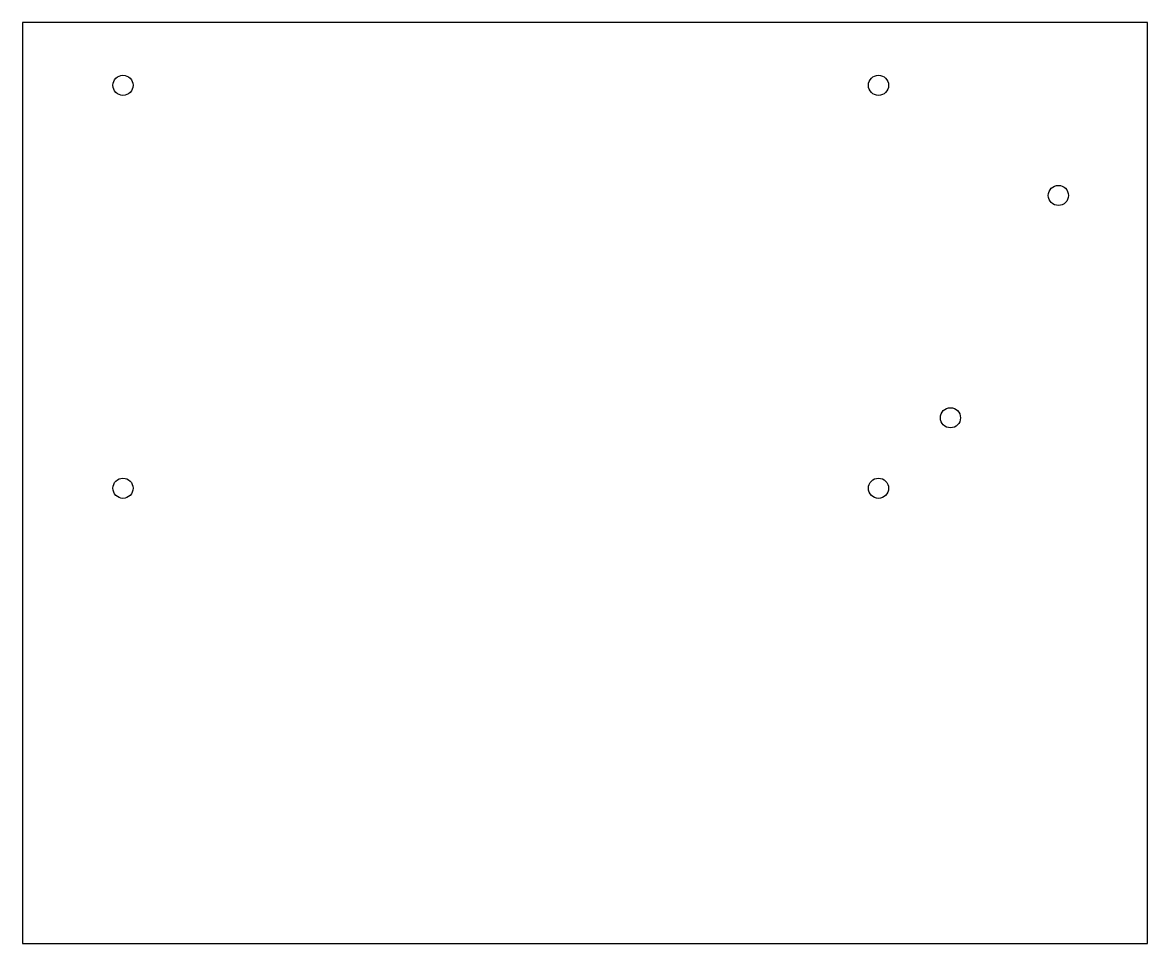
# Model space of a CAD drawing. Header units: millimetres. Extents: x -62 to 94, y -131 to -3.
import ezdxf

# ---------------------------------------------------------------- set-up
doc = ezdxf.new("R2010")
doc.units = ezdxf.units.MM

msp = doc.modelspace()

# ---------------------------------------------------------------- linework, layer by layer
at = {"color": 7, "linetype": 'Continuous', "lineweight": 25}
for p, q in [((-62.47, -2.93), (-62.47, -130.93)), ((93.88, -2.93), (-62.47, -2.93)), ((93.88, -130.93), (93.88, -2.93)), ((-62.47, -130.93), (93.88, -130.93))]:
    msp.add_line(p, q, dxfattribs=at)
for centre in [(-48.51, -11.66), (56.49, -11.66), (81.49, -26.96), (66.49, -57.86), (-48.51, -67.66), (56.49, -67.66)]:
    msp.add_circle(centre, 1.4, dxfattribs=at)

doc.saveas('drawing.dxf')
